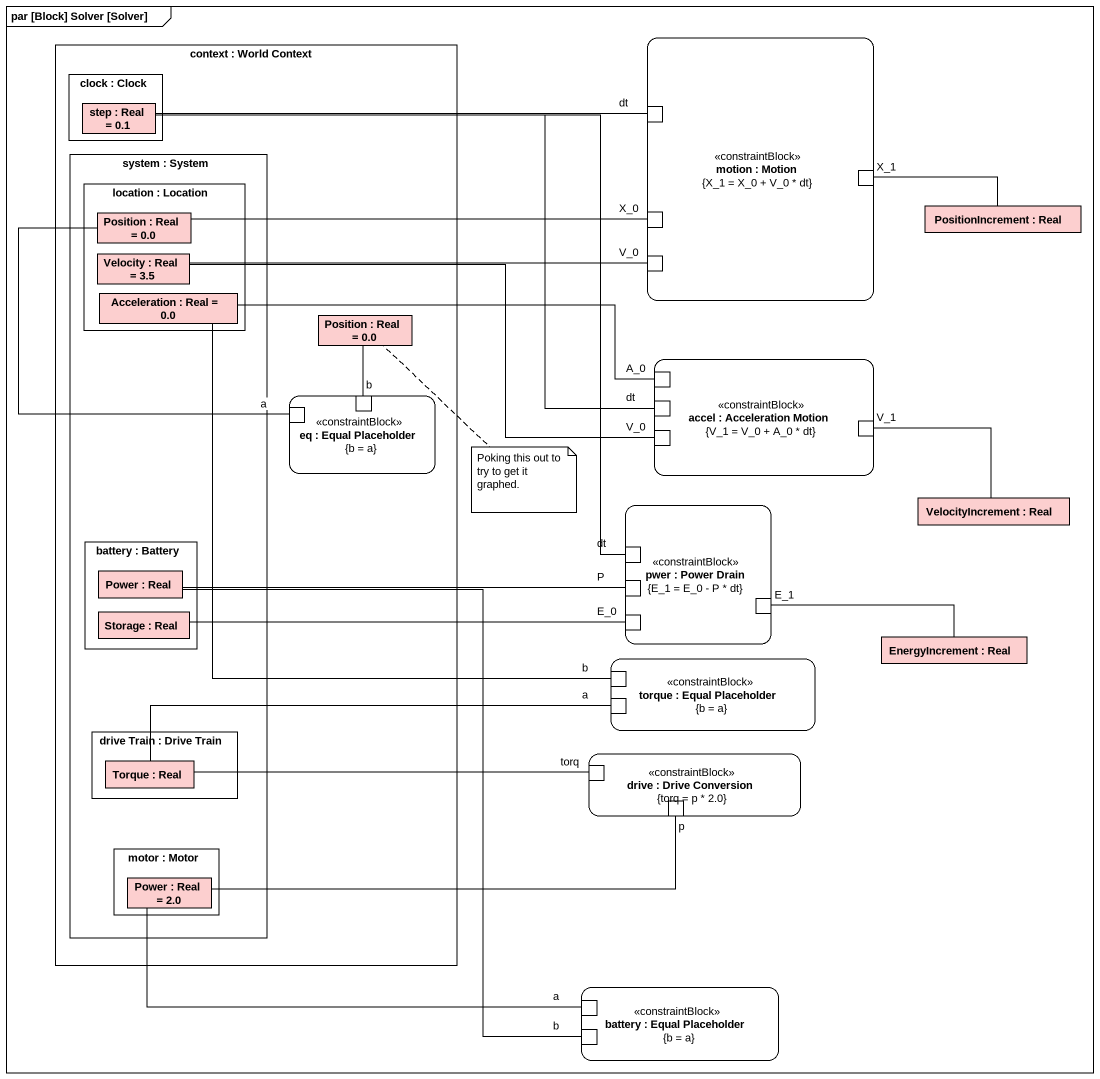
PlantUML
@startuml
mainframe par [Block] Solver [Solver]
rectangle "context : World Context" as context {
  rectangle "clock : Clock" as clock {
    rectangle "step : Real = 0.1" as step #FCCFCF
  }
  rectangle "system : System" as system {
    rectangle "location : Location" as location {
      rectangle "Position : Real = 0.0" as Position #FCCFCF
      rectangle "Velocity : Real = 3.5" as Velocity #FCCFCF
      rectangle "Acceleration : Real = 0.0" as Acceleration #FCCFCF
    }
    rectangle "battery : Battery" as battery {
      rectangle "Power : Real" as Power #FCCFCF
      rectangle "Storage : Real" as Storage_ #FCCFCF
    }
    rectangle "drive Train : Drive Train" as drive_Train {
      rectangle "Torque : Real" as Torque #FCCFCF
    }
    rectangle "motor : Motor" as motor {
      rectangle "Power : Real = 2.0" as Power_2 #FCCFCF
    }
  }
  rectangle "Position : Real = 0.0" as Position_2 #FCCFCF
  rectangle "eq : Equal Placeholder\n{b = a}" as eq <<constraintBlock>> {
    port a
    port b
  }
}
rectangle "motion : Motion\n{X_1 = X_0 + V_0 * dt}" as motion <<constraintBlock>> {
  port dt
  port X_1
  port X_0
  port V_0
}
rectangle "PositionIncrement : Real" as PositionIncrement #FCCFCF
rectangle "accel : Acceleration Motion\n{V_1 = V_0 + A_0 * dt}" as accel <<constraintBlock>> {
  port A_0
  port "dt" as dt_2
  port "V_0" as V_0_2
  port V_1
}
rectangle "pwer : Power Drain\n{E_1 = E_0 - P * dt}" as pwer <<constraintBlock>> {
  port P
  port "dt" as dt_3
  port E_0
  port E_1
}
rectangle "VelocityIncrement : Real" as VelocityIncrement #FCCFCF
rectangle "torque : Equal Placeholder\n{b = a}" as torque <<constraintBlock>> {
  port "b" as b_2
  port "a" as a_2
}
rectangle "EnergyIncrement : Real" as EnergyIncrement #FCCFCF
rectangle "drive : Drive Conversion\n{torq = p * 2.0}" as drive <<constraintBlock>> {
  port torq
  port p
}
rectangle "battery : Equal Placeholder\n{b = a}" as battery_2 <<constraintBlock>> {
  port "a" as a_3
  port "b" as b_3
}
step -right- dt_2
step -- dt_3
dt -left- step
X_0 -left- Position
PositionIncrement -left- X_1
Velocity -right- V_0_2
Acceleration -right- A_0
V_0 -left- Velocity
a -up- Position
b -up- Position_2
V_1 -- VelocityIncrement
P -left- Power
E_0 -left- Storage_
b_2 -up- Acceleration
EnergyIncrement -left- E_1
a_2 -left- Torque
torq -left- Torque
p -left- Power_2
a_3 -left- Power_2
b_3 -up- Power
note bottom of Position_2 : Poking this out to try to get it graphed.
@enduml
